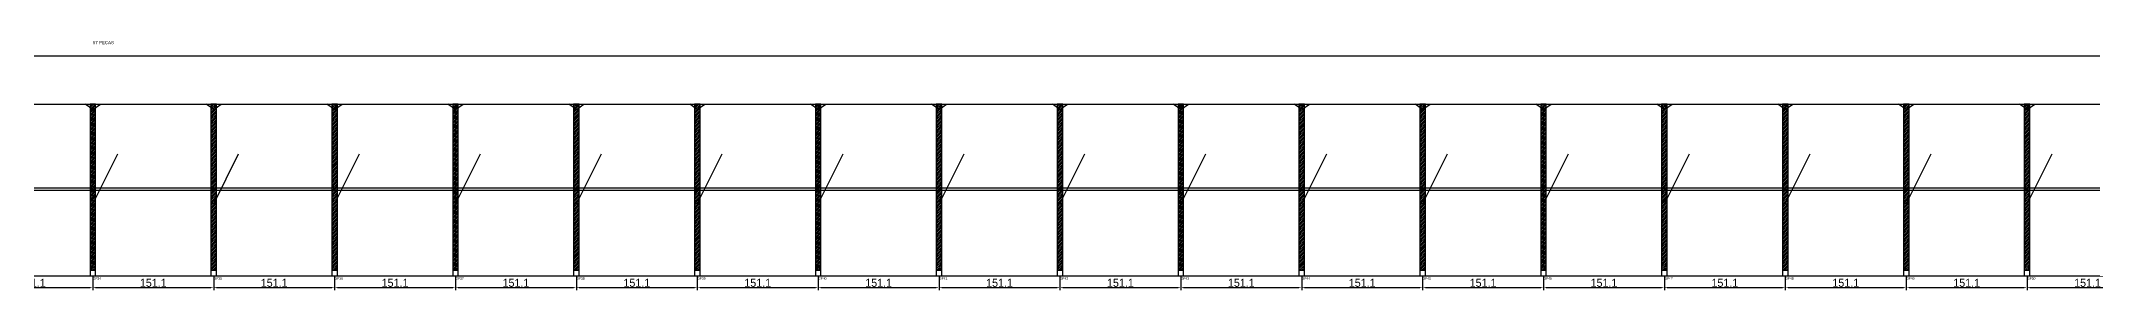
# Model space of a CAD drawing. Header units: metres. Extents: x -30 to 10062, y -25 to 308.
# Drawn here: x 4951 to 7516, y -25 to 287 of the extents above; entities that cross this region are included whole.
import ezdxf

# ---------------------------------------------------------------- set-up
doc = ezdxf.new("R2010")
doc.units = ezdxf.units.M
for name, color, linetype in [('BARRA_ANCORAGEM', 1, 'Continuous'), ('COTA', 241, 'Continuous'), ('GARFOS OK', 3, 'Continuous'), ('NOME DA VIGA', 6, 'Continuous'), ('SARR_7x7', 40, 'Continuous'), ('TIRAS REESCORAMENTO', 252, 'Continuous'), ('VIGAS', 3, 'Continuous')]:
    doc.layers.add(name, color=color, linetype=linetype)
doc.dimstyles.new('EZ DXF', dxfattribs={"dimtxt": 10, "dimasz": 3.5, "dimexe": 3, "dimexo": 1.5, "dimgap": 1, "dimtad": 1, "dimdec": 1, "dimdsep": 46, "dimcen": 2.5, "dimazin": 3, "dimtfac": 1, "dimtmove": 0, "dimatfit": 3})

msp = doc.modelspace()

# ---------------------------------------------------------------- hatches: boundary and pattern name
at = {"layer": 'COTA'}
h = msp.add_hatch(dxfattribs=at)
h.set_pattern_fill('ANSI31', scale=0.5)
h.paths.add_polyline_path([(5012.49, 0), (5019.49, 0), (5019.49, 208), (5012.49, 208)])
h = msp.add_hatch(dxfattribs=at)
h.set_pattern_fill('ANSI31', scale=0.5)
h.paths.add_polyline_path([(5163.58, 0), (5170.58, 0), (5170.58, 208), (5163.58, 208)])
h = msp.add_hatch(dxfattribs=at)
h.set_pattern_fill('ANSI31', scale=0.5)
h.paths.add_polyline_path([(5314.67, 0), (5321.67, 0), (5321.67, 208), (5314.67, 208)])
h = msp.add_hatch(dxfattribs=at)
h.set_pattern_fill('ANSI31', scale=0.5)
h.paths.add_polyline_path([(5465.76, 0), (5472.76, 0), (5472.76, 208), (5465.76, 208)])
h = msp.add_hatch(dxfattribs=at)
h.set_pattern_fill('ANSI31', scale=0.5)
h.paths.add_polyline_path([(5616.85, 0), (5623.85, 0), (5623.85, 208), (5616.85, 208)])
h = msp.add_hatch(dxfattribs=at)
h.set_pattern_fill('ANSI31', scale=0.5)
h.paths.add_polyline_path([(5767.94, 0), (5774.94, 0), (5774.94, 208), (5767.94, 208)])
h = msp.add_hatch(dxfattribs=at)
h.set_pattern_fill('ANSI31', scale=0.5)
h.paths.add_polyline_path([(5919.03, 0), (5926.03, 0), (5926.03, 208), (5919.03, 208)])
h = msp.add_hatch(dxfattribs=at)
h.set_pattern_fill('ANSI31', scale=0.5)
h.paths.add_polyline_path([(6070.12, 0), (6077.12, 0), (6077.12, 208), (6070.12, 208)])
h = msp.add_hatch(dxfattribs=at)
h.set_pattern_fill('ANSI31', scale=0.5)
h.paths.add_polyline_path([(6221.21, 0), (6228.21, 0), (6228.21, 208), (6221.21, 208)])
h = msp.add_hatch(dxfattribs=at)
h.set_pattern_fill('ANSI31', scale=0.5)
h.paths.add_polyline_path([(6372.3, 0), (6379.3, 0), (6379.3, 208), (6372.3, 208)])
h = msp.add_hatch(dxfattribs=at)
h.set_pattern_fill('ANSI31', scale=0.5)
h.paths.add_polyline_path([(6523.39, 0), (6530.39, 0), (6530.39, 208), (6523.39, 208)])
h = msp.add_hatch(dxfattribs=at)
h.set_pattern_fill('ANSI31', scale=0.5)
h.paths.add_polyline_path([(6674.48, 0), (6681.48, 0), (6681.48, 208), (6674.48, 208)])
h = msp.add_hatch(dxfattribs=at)
h.set_pattern_fill('ANSI31', scale=0.5)
h.paths.add_polyline_path([(6825.57, 0), (6832.57, 0), (6832.57, 208), (6825.57, 208)])
h = msp.add_hatch(dxfattribs=at)
h.set_pattern_fill('ANSI31', scale=0.5)
h.paths.add_polyline_path([(6976.66, 0), (6983.66, 0), (6983.66, 208), (6976.66, 208)])
h = msp.add_hatch(dxfattribs=at)
h.set_pattern_fill('ANSI31', scale=0.5)
h.paths.add_polyline_path([(7127.75, 0), (7134.75, 0), (7134.75, 208), (7127.75, 208)])
h = msp.add_hatch(dxfattribs=at)
h.set_pattern_fill('ANSI31', scale=0.5)
h.paths.add_polyline_path([(7278.84, 0), (7285.84, 0), (7285.84, 208), (7278.84, 208)])
h = msp.add_hatch(dxfattribs=at)
h.set_pattern_fill('ANSI31', scale=0.5)
h.paths.add_polyline_path([(7429.93, 0), (7436.93, 0), (7436.93, 208), (7429.93, 208)])

# ---------------------------------------------------------------- linework, layer by layer
at = {"layer": 'BARRA_ANCORAGEM'}
for p, q in [((5015.99, 83.2), (5047.19, 145.6)), ((5167.08, 83.2), (5198.28, 145.6)), ((5318.17, 83.2), (5349.37, 145.6)), ((5469.26, 83.2), (5500.46, 145.6)), ((5620.35, 83.2), (5651.55, 145.6)), ((5771.44, 83.2), (5802.64, 145.6)), ((5922.53, 83.2), (5953.73, 145.6)), ((6073.62, 83.2), (6104.82, 145.6)), ((6224.71, 83.2), (6255.91, 145.6)), ((6375.8, 83.2), (6407, 145.6)), ((6526.89, 83.2), (6558.09, 145.6)), ((6677.98, 83.2), (6709.18, 145.6)), ((6829.07, 83.2), (6860.27, 145.6)), ((6980.16, 83.2), (7011.36, 145.6)), ((7131.25, 83.2), (7162.45, 145.6)), ((7282.34, 83.2), (7313.54, 145.6)), ((7433.43, 83.2), (7464.63, 145.6))]:
    msp.add_line(p, q, dxfattribs=at)
at = {"layer": 'GARFOS OK'}
for p, q in [((5015.99, 201), (5006.49, 208)), ((5006.49, 208), (5025.49, 208)), ((5015.99, 201), (5025.49, 208)), ((5167.08, 201), (5157.58, 208)), ((5157.58, 208), (5176.58, 208)), ((5167.08, 201), (5176.58, 208)), ((5318.17, 201), (5308.67, 208)), ((5308.67, 208), (5327.67, 208)), ((5318.17, 201), (5327.67, 208)), ((5469.26, 201), (5459.76, 208)), ((5459.76, 208), (5478.76, 208)), ((5469.26, 201), (5478.76, 208)), ((5620.35, 201), (5610.85, 208)), ((5610.85, 208), (5629.85, 208)), ((5620.35, 201), (5629.85, 208)), ((5771.44, 201), (5761.94, 208)), ((5761.94, 208), (5780.94, 208)), ((5771.44, 201), (5780.94, 208)), ((5922.53, 201), (5913.03, 208)), ((5913.03, 208), (5932.03, 208)), ((5922.53, 201), (5932.03, 208)), ((6073.62, 201), (6064.12, 208)), ((6064.12, 208), (6083.12, 208)), ((6073.62, 201), (6083.12, 208)), ((6224.71, 201), (6215.21, 208)), ((6215.21, 208), (6234.21, 208)), ((6224.71, 201), (6234.21, 208)), ((6375.8, 201), (6366.3, 208)), ((6366.3, 208), (6385.3, 208)), ((6375.8, 201), (6385.3, 208)), ((6526.89, 201), (6517.39, 208)), ((6517.39, 208), (6536.39, 208)), ((6526.89, 201), (6536.39, 208)), ((6677.98, 201), (6668.48, 208)), ((6668.48, 208), (6687.48, 208)), ((6677.98, 201), (6687.48, 208)), ((6829.07, 201), (6819.57, 208)), ((6819.57, 208), (6838.57, 208)), ((6829.07, 201), (6838.57, 208)), ((6980.16, 201), (6970.66, 208)), ((6970.66, 208), (6989.66, 208)), ((6980.16, 201), (6989.66, 208)), ((7131.25, 201), (7121.75, 208)), ((7121.75, 208), (7140.75, 208)), ((7131.25, 201), (7140.75, 208)), ((7282.34, 201), (7272.84, 208)), ((7272.84, 208), (7291.84, 208)), ((7282.34, 201), (7291.84, 208)), ((7433.43, 201), (7423.93, 208)), ((7423.93, 208), (7442.93, 208)), ((7433.43, 201), (7442.93, 208))]:
    msp.add_line(p, q, dxfattribs=at)
at = {"layer": 'GARFOS OK', "linetype": 'CONTINUOUS'}
msp.add_line((-30, -7), (10061.97, -7), dxfattribs=at)
at = {"layer": 'GARFOS OK'}
for points in [[(5012.49, 0), (5019.49, 0), (5019.49, 208), (5012.49, 208), (5012.49, 0)], [(5163.58, 0), (5170.58, 0), (5170.58, 208), (5163.58, 208), (5163.58, 0)], [(5314.67, 0), (5321.67, 0), (5321.67, 208), (5314.67, 208), (5314.67, 0)], [(5465.76, 0), (5472.76, 0), (5472.76, 208), (5465.76, 208), (5465.76, 0)], [(5616.85, 0), (5623.85, 0), (5623.85, 208), (5616.85, 208), (5616.85, 0)], [(5767.94, 0), (5774.94, 0), (5774.94, 208), (5767.94, 208), (5767.94, 0)], [(5919.03, 0), (5926.03, 0), (5926.03, 208), (5919.03, 208), (5919.03, 0)], [(6070.12, 0), (6077.12, 0), (6077.12, 208), (6070.12, 208), (6070.12, 0)], [(6221.21, 0), (6228.21, 0), (6228.21, 208), (6221.21, 208), (6221.21, 0)], [(6372.3, 0), (6379.3, 0), (6379.3, 208), (6372.3, 208), (6372.3, 0)], [(6523.39, 0), (6530.39, 0), (6530.39, 208), (6523.39, 208), (6523.39, 0)], [(6674.48, 0), (6681.48, 0), (6681.48, 208), (6674.48, 208), (6674.48, 0)], [(6825.57, 0), (6832.57, 0), (6832.57, 208), (6825.57, 208), (6825.57, 0)], [(6976.66, 0), (6983.66, 0), (6983.66, 208), (6976.66, 208), (6976.66, 0)], [(7127.75, 0), (7134.75, 0), (7134.75, 208), (7127.75, 208), (7127.75, 0)], [(7278.84, 0), (7285.84, 0), (7285.84, 208), (7278.84, 208), (7278.84, 0)], [(7429.93, 0), (7436.93, 0), (7436.93, 208), (7429.93, 208), (7429.93, 0)]]:
    msp.add_lwpolyline(points, dxfattribs=at)
at = {"layer": 'SARR_7x7'}
for points in [[(5012.49, -7), (5019.49, -7), (5019.49, 0), (5012.49, 0), (5012.49, -7)], [(5163.58, -7), (5170.58, -7), (5170.58, 0), (5163.58, 0), (5163.58, -7)], [(5314.67, -7), (5321.67, -7), (5321.67, 0), (5314.67, 0), (5314.67, -7)], [(5465.76, -7), (5472.76, -7), (5472.76, 0), (5465.76, 0), (5465.76, -7)], [(5616.85, -7), (5623.85, -7), (5623.85, 0), (5616.85, 0), (5616.85, -7)], [(5767.94, -7), (5774.94, -7), (5774.94, 0), (5767.94, 0), (5767.94, -7)], [(5919.03, -7), (5926.03, -7), (5926.03, 0), (5919.03, 0), (5919.03, -7)], [(6070.12, -7), (6077.12, -7), (6077.12, 0), (6070.12, 0), (6070.12, -7)], [(6221.21, -7), (6228.21, -7), (6228.21, 0), (6221.21, 0), (6221.21, -7)], [(6372.3, -7), (6379.3, -7), (6379.3, 0), (6372.3, 0), (6372.3, -7)], [(6523.39, -7), (6530.39, -7), (6530.39, 0), (6523.39, 0), (6523.39, -7)], [(6674.48, -7), (6681.48, -7), (6681.48, 0), (6674.48, 0), (6674.48, -7)], [(6825.57, -7), (6832.57, -7), (6832.57, 0), (6825.57, 0), (6825.57, -7)], [(6976.66, -7), (6983.66, -7), (6983.66, 0), (6976.66, 0), (6976.66, -7)], [(7127.75, -7), (7134.75, -7), (7134.75, 0), (7127.75, 0), (7127.75, -7)], [(7278.84, -7), (7285.84, -7), (7285.84, 0), (7278.84, 0), (7278.84, -7)], [(7429.93, -7), (7436.93, -7), (7436.93, 0), (7429.93, 0), (7429.93, -7)]]:
    msp.add_lwpolyline(points, dxfattribs=at)
at = {"layer": 'TIRAS REESCORAMENTO'}
for points in [[(4864.9, 100), (5015.99, 100), (5015.99, 102.5), (4864.9, 102.5), (4864.9, 100)], [(5015.99, 100), (5167.08, 100), (5167.08, 102.5), (5015.99, 102.5), (5015.99, 100)], [(5167.08, 100), (5318.17, 100), (5318.17, 102.5), (5167.08, 102.5), (5167.08, 100)], [(5318.17, 100), (5469.26, 100), (5469.26, 102.5), (5318.17, 102.5), (5318.17, 100)], [(5469.26, 100), (5620.35, 100), (5620.35, 102.5), (5469.26, 102.5), (5469.26, 100)], [(5620.35, 100), (5771.44, 100), (5771.44, 102.5), (5620.35, 102.5), (5620.35, 100)], [(5771.44, 100), (5922.53, 100), (5922.53, 102.5), (5771.44, 102.5), (5771.44, 100)], [(5922.53, 100), (6073.62, 100), (6073.62, 102.5), (5922.53, 102.5), (5922.53, 100)], [(6073.62, 100), (6224.71, 100), (6224.71, 102.5), (6073.62, 102.5), (6073.62, 100)], [(6224.71, 100), (6375.8, 100), (6375.8, 102.5), (6224.71, 102.5), (6224.71, 100)], [(6375.8, 100), (6526.89, 100), (6526.89, 102.5), (6375.8, 102.5), (6375.8, 100)], [(6526.89, 100), (6677.98, 100), (6677.98, 102.5), (6526.89, 102.5), (6526.89, 100)], [(6677.98, 100), (6829.07, 100), (6829.07, 102.5), (6677.98, 102.5), (6677.98, 100)], [(6829.07, 100), (6980.16, 100), (6980.16, 102.5), (6829.07, 102.5), (6829.07, 100)], [(6980.16, 100), (7131.25, 100), (7131.25, 102.5), (6980.16, 102.5), (6980.16, 100)], [(7131.25, 100), (7282.34, 100), (7282.34, 102.5), (7131.25, 102.5), (7131.25, 100)], [(7282.34, 100), (7433.43, 100), (7433.43, 102.5), (7282.34, 102.5), (7282.34, 100)], [(7433.43, 100), (7584.52, 100), (7584.52, 102.5), (7433.43, 102.5), (7433.43, 100)]]:
    msp.add_lwpolyline(points, dxfattribs=at)
at = {"layer": 'VIGAS'}
msp.add_lwpolyline([(0, 208), (10031.97, 208), (10031.97, 268), (0, 268), (0, 208)], dxfattribs=at)

# ---------------------------------------------------------------- texts
at = {"layer": 'NOME DA VIGA'}
for s, height, p in [('67 PECAS', 4, (5015.99, 283)), ('GF34', 3, (5015.99, -12)), ('GF35', 3, (5167.08, -12)), ('GF36', 3, (5318.17, -12)), ('GF37', 3, (5469.26, -12)), ('GF38', 3, (5620.35, -12)), ('GF39', 3, (5771.44, -12)), ('GF40', 3, (5922.53, -12)), ('GF41', 3, (6073.62, -12)), ('GF42', 3, (6224.71, -12)), ('GF43', 3, (6375.8, -12)), ('GF44', 3, (6526.89, -12)), ('GF45', 3, (6677.98, -12)), ('GF46', 3, (6829.07, -12)), ('GF47', 3, (6980.16, -12)), ('GF48', 3, (7131.25, -12)), ('GF49', 3, (7282.34, -12)), ('GF50', 3, (7433.43, -12))]:
    msp.add_text(s, height=height, dxfattribs=at).set_placement(p)

# ---------------------------------------------------------------- dimensions: what is measured, and where the dimension line sits
at = {"layer": 'COTA'}
for base, p1, p2 in [((4864.9, -22), (4864.9, -7), (5015.99, -7)), ((5015.99, -22), (5015.99, -7), (5167.08, -7)), ((5167.08, -22), (5167.08, -7), (5318.17, -7)), ((5318.17, -22), (5318.17, -7), (5469.26, -7)), ((5469.26, -22), (5469.26, -7), (5620.35, -7)), ((5620.35, -22), (5620.35, -7), (5771.44, -7)), ((5771.44, -22), (5771.44, -7), (5922.53, -7)), ((5922.53, -22), (5922.53, -7), (6073.62, -7)), ((6073.62, -22), (6073.62, -7), (6224.71, -7)), ((6224.71, -22), (6224.71, -7), (6375.8, -7)), ((6375.8, -22), (6375.8, -7), (6526.89, -7)), ((6526.89, -22), (6526.89, -7), (6677.98, -7)), ((6677.98, -22), (6677.98, -7), (6829.07, -7)), ((6829.07, -22), (6829.07, -7), (6980.16, -7)), ((6980.16, -22), (6980.16, -7), (7131.25, -7)), ((7131.25, -22), (7131.25, -7), (7282.34, -7)), ((7282.34, -22), (7282.34, -7), (7433.43, -7)), ((7433.43, -22), (7433.43, -7), (7584.52, -7))]:
    msp.add_linear_dim(base=base, p1=p1, p2=p2, dimstyle='EZ DXF', dxfattribs=at).render()

doc.saveas('drawing.dxf')
